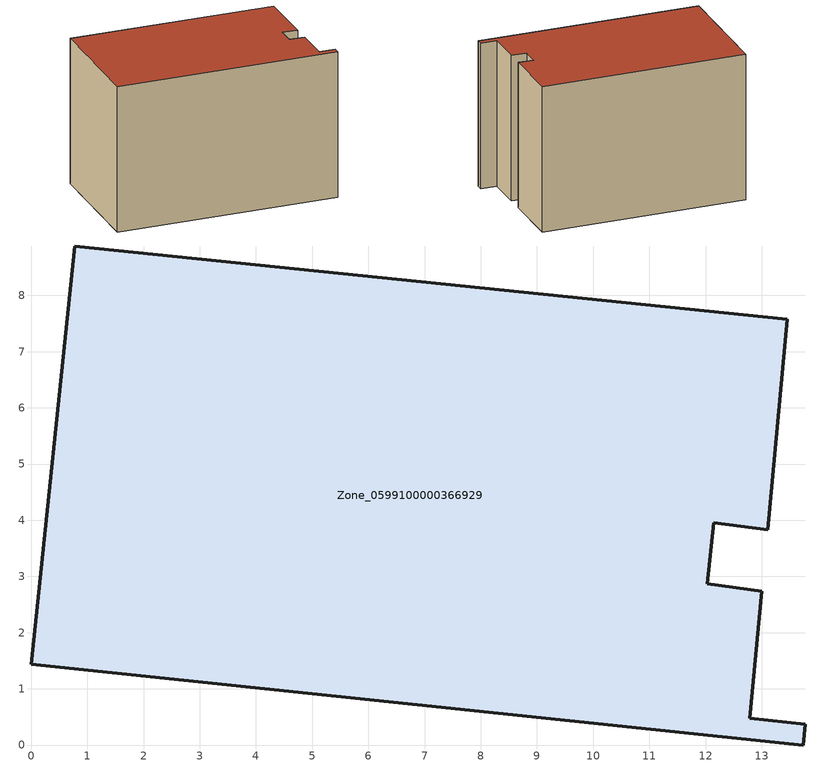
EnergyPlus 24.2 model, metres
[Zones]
Zone_0599100000366929
 floor ground (C_G): 12.03,2.87 13,2.73 12.79,0.47 13.78,0.37 13.74,0 0,1.44 0.78,8.88 13.46,7.58 13.1,3.83 12.14,3.96 z0
 wall outside (C_F): 13,2.73 12.03,2.87 12.14,3.96 13.1,3.83 13.46,7.58 0.78,8.88 0,1.44 13.74,0 13.78,0.37 12.79,0.47 13,2.73 z0:9.27
 roof outside (C_R): 13.46,7.58 0.78,8.88 0,1.44 13.74,0 13.78,0.37 12.79,0.47 13,2.73 12.03,2.87 12.14,3.96 13.1,3.83 z9.27
[BUILDING]
Pand.0599100000366929: North Axis=0; Terrain=City; Loads Convergence Tolerance Value=0.04; Temperature Convergence Tolerance Value=0.4; Solar Distribution=FullExterior; Maximum Number of Warmup Days=25; Minimum Number of Warmup Days=1
[Site:Location]
Rotterdam.The.Hague.AP_ZH_NLD Design_Conditions: Latitude=51.96; Longitude=4.45; Time Zone=1; Elevation=-4.5
[SITE:GROUNDTEMPERATURE:BUILDINGSURFACE]
18, 18, 18, 18, 18, 18, 18, 18, 18, 18, 18, 18
[MATERIAL] Thermal Absorptance=0.9; Solar Absorptance=0.7; Visible Absorptance=0.7
Name | Roughness | Thickness | Conductivity | Density | Specific Heat
G.TI.1992-2005 | MediumSmooth | 0.15 | 0.06 | 540 | 1210
F.TI.1992-2005 | Rough | 0.3 | 0.12 | 1920 | 840
R.TI.1992-2005 | MediumRough | 0.2 | 0.08 | 1500 | 1000
[CONSTRUCTION]
C_G: G.TI.1992-2005
C_F: F.TI.1992-2005
C_R: R.TI.1992-2005
[ZONE]
Zone_0599100000366929: Type=1; Multiplier=1; Ceiling Height=Autocalculate; Volume=Autocalculate; Floor Area=autocalculate; Part of Total Floor Area=Yes
[ZONEINFILTRATION:DESIGNFLOWRATE]
Infil_Zone_0599100000366929: Zone or ZoneList or Space or SpaceList=Zone_0599100000366929; Schedule=AlwaysOn; Design Flow Rate Calculation Method=Flow/Area; Flow Rate per Floor Area=0.0015; Constant Term Coefficient=1; Temperature Term Coefficient=0; Velocity Term Coefficient=0; Velocity Squared Term Coefficient=0
[HVACTEMPLATE:ZONE:IDEALLOADSAIRSYSTEM]
Zone_0599100000366929: Maximum Heating Supply Air Temperature=50; Minimum Cooling Supply Air Temperature=13; Maximum Heating Supply Air Humidity Ratio=0.0156; Minimum Cooling Supply Air Humidity Ratio=0.0077; Heating Limit=NoLimit; Cooling Limit=NoLimit; Dehumidification Control Type=ConstantSensibleHeatRatio; Cooling Sensible Heat Ratio=0.7; Dehumidification Setpoint=60; Humidification Control Type=None; Humidification Setpoint=30; Outdoor Air Method=None; Outdoor Air Flow Rate per Person=0.00944; Outdoor Air Flow Rate per Zone Floor Area=0; Outdoor Air Flow Rate per Zone=0; Demand Controlled Ventilation Type=None; Outdoor Air Economizer Type=NoEconomizer; Heat Recovery Type=None; Sensible Heat Recovery Effectiveness=0.7; Latent Heat Recovery Effectiveness=0.65
[ZONECONTROL:THERMOSTAT]
ThermostatControl_Zone_0599100000366929: Zone or ZoneList=Zone_0599100000366929; Control Type Schedule=DualSetpointControlType; Control 1=Thermostat_Zone_0599100000366929; Temperature Difference Between Cutout And Setpoint=0
[THERMOSTATSETPOINT:DUALSETPOINT]
Thermostat_Zone_0599100000366929: Heating Setpoint Temperature Schedule=HeatingSetpoint_Zone_0599100000366929; Cooling Setpoint Temperature Schedule=CoolingSetpoint_Zone_0599100000366929
[SCHEDULE:COMPACT]
HeatingSetpoint_Zone_0599100000366929: Through: 12/31, For: AllDays, Until: 24:00, 21
CoolingSetpoint_Zone_0599100000366929: Through: 12/31, For: AllDays, Until: 24:00, 24
DualSetpointControlType: Through: 12/31, For: AllDays, Until: 24:00, 4
AlwaysOn: Through: 12/31, For: AllDays, Until: 24:00, 1
